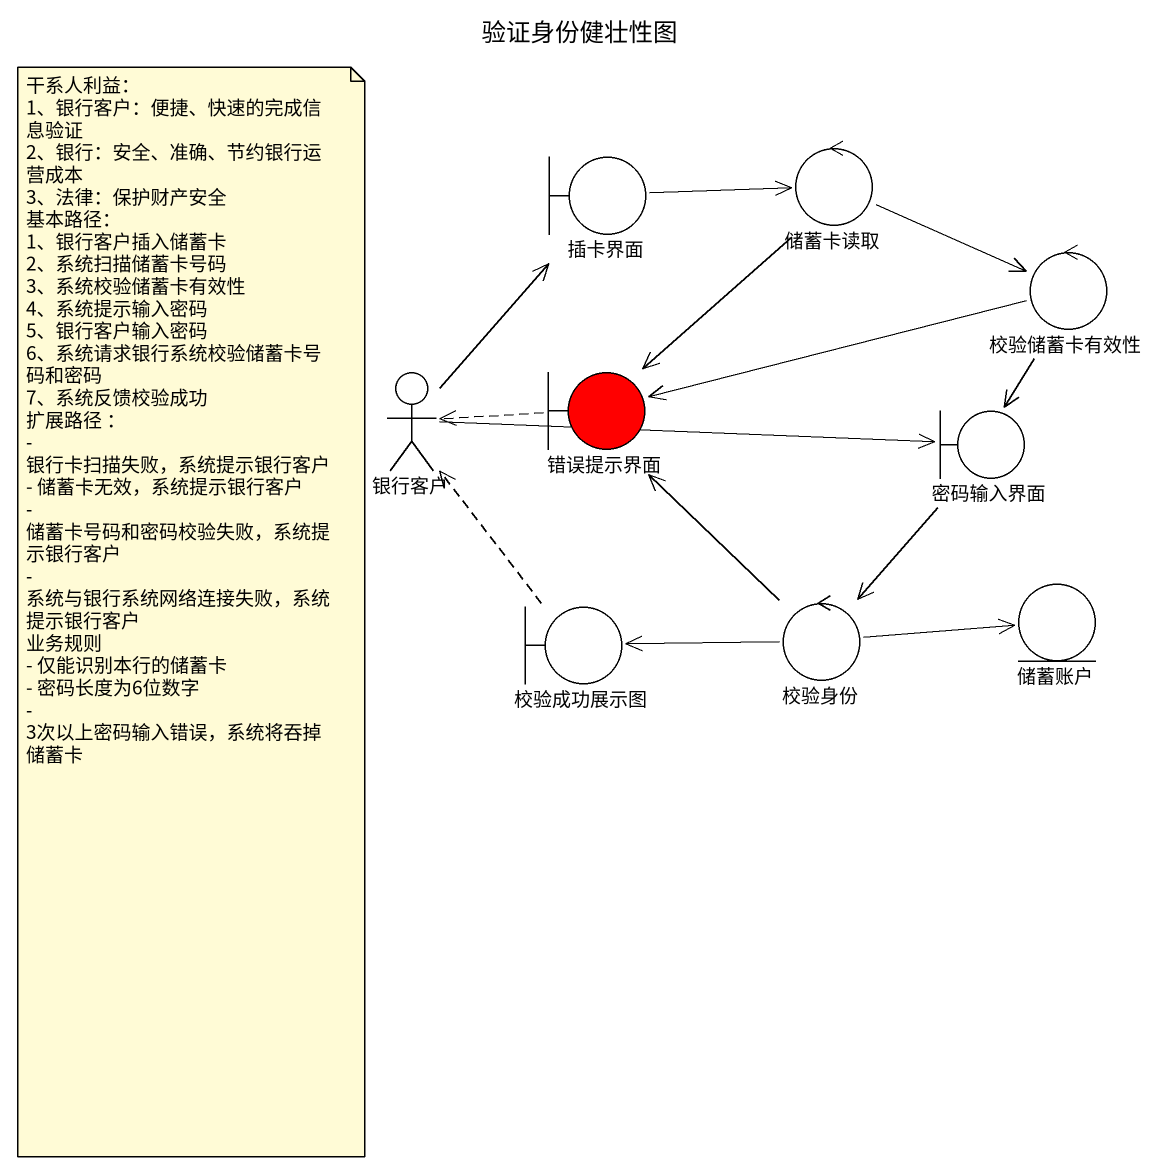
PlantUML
@startuml
title 验证身份健壮性图
control 储蓄卡读取
boundary 插卡界面
control 校验储蓄卡有效性
actor 银行客户
boundary 错误提示界面 #FF0000
boundary 密码输入界面
boundary 校验成功展示图
control 校验身份
entity 储蓄账户
储蓄卡读取 -right-> 校验储蓄卡有效性
储蓄卡读取 --> 错误提示界面
插卡界面 -right-> 储蓄卡读取
校验储蓄卡有效性 -left-> 错误提示界面
校验储蓄卡有效性 --> 密码输入界面
银行客户 -up-> 插卡界面
银行客户 -right-> 密码输入界面
错误提示界面 .left.> 银行客户
密码输入界面 --> 校验身份
校验成功展示图 .up.> 银行客户
校验身份 -up-> 错误提示界面
校验身份 -left-> 校验成功展示图
校验身份 -right-> 储蓄账户
note as N1
  干系人利益：
  1、银行客户：便捷、快速的完成信息验证
  2、银行：安全、准确、节约银行运营成本
  3、法律：保护财产安全
  基本路径：
  1、银行客户插入储蓄卡
  2、系统扫描储蓄卡号码
  3、系统校验储蓄卡有效性
  4、系统提示输入密码
  5、银行客户输入密码
  6、系统请求银行系统校验储蓄卡号码和密码
  7、系统反馈校验成功
  扩展路径 ：
  - 银行卡扫描失败，系统提示银行客户
  - 储蓄卡无效，系统提示银行客户
  - 储蓄卡号码和密码校验失败，系统提示银行客户
  - 系统与银行系统网络连接失败，系统提示银行客户
  业务规则
  - 仅能识别本行的储蓄卡
  - 密码长度为6位数字
  - 3次以上密码输入错误，系统将吞掉储蓄卡
end note
@enduml
